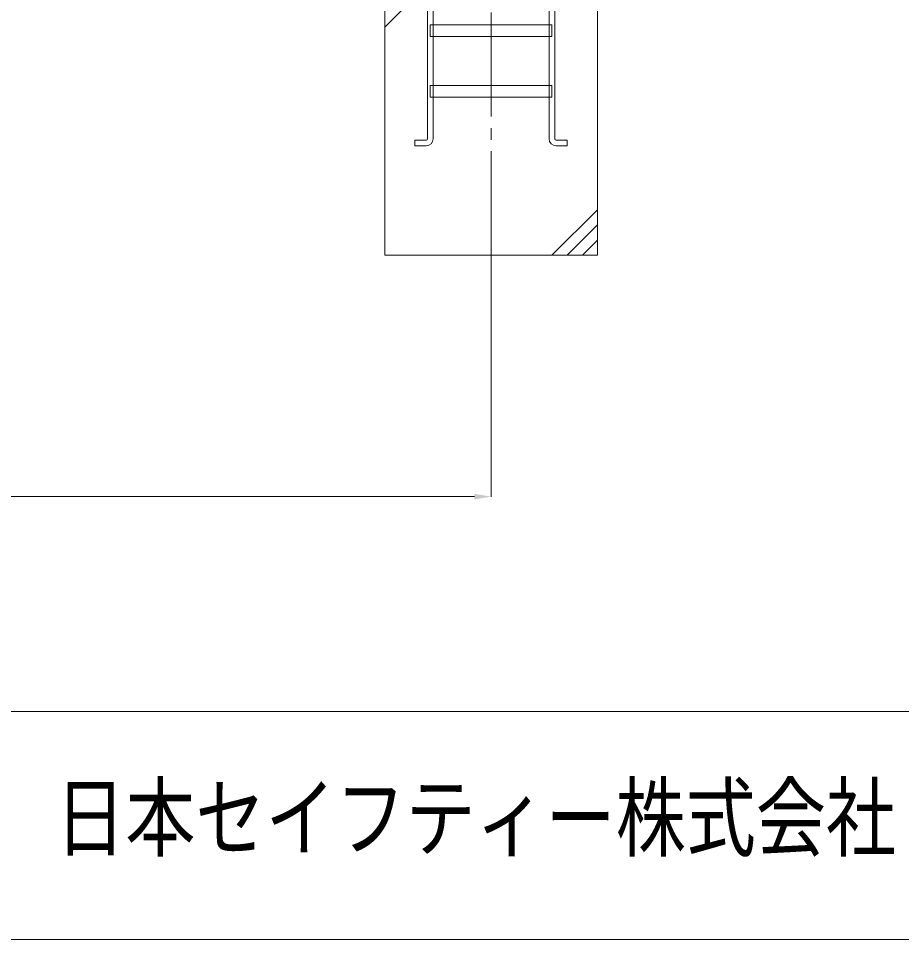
# Model space of a CAD drawing. Units: millimetres, scale not verified. Extents: x -6980 to 13145, y -14438 to 14438.
# Drawn here: x 1815 to 4719, y -14438 to -11408 of the extents above; entities that cross this region are included whole.
import ezdxf
from ezdxf.enums import TextEntityAlignment as Align

# ---------------------------------------------------------------- set-up
doc = ezdxf.new("R2010")
doc.units = ezdxf.units.MM
doc.header["$LTSCALE"] = 38
doc.linetypes.add('CHAIN2', pattern=[12, 9, -1, 1, -1])
doc.linetypes.add('DASHED1', pattern=[1.8, 1.2, -0.6])
for name, color, linetype, lineweight in [('0-7_ﾛｺﾞ', 140, 'Continuous', 9), ('0-9_基礎工事用PCA小', 7, 'Continuous', 18), ('0-A_図面枠', 7, 'Continuous', 18), ('0-B_寸法', 3, 'Continuous', 18), ('1-2_通芯', 1, 'CHAIN2', 18)]:
    doc.layers.add(name, color=color, linetype=linetype, lineweight=lineweight)
doc.styles.add('ＭＳ ゴシック', font='')
doc.styles.get('ＭＳ ゴシック').set_extended_font_data('MS Gothic')

msp = doc.modelspace()

# ---------------------------------------------------------------- linework, layer by layer
at = {"layer": '0-9_基礎工事用PCA小'}
for p, q in [((3019.8, -11437.5), (3169.8, -11287.5)), ((3179.32, -11467.5), (3179.32, -11629.5)), ((3560.27, -11467.5), (3560.27, -11629.5)), ((3179.32, -11667.5), (3179.32, -11804.5)), ((3560.27, -11667.5), (3560.27, -11804.5)), ((3719.8, -12037.5), (3569.8, -12187.5)), ((3719.8, -12087.5), (3619.8, -12187.5)), ((3719.8, -12137.5), (3669.8, -12187.5))]:
    msp.add_line(p, q, dxfattribs=at)
at = {"layer": '0-9_基礎工事用PCA小', "color": 4, "linetype": 'DASHED1', "lineweight": 9}
for p, q in [((3179.32, -11429.5), (3179.32, -11467.5)), ((3560.27, -11429.5), (3560.27, -11467.5)), ((3179.32, -11629.5), (3179.32, -11667.5)), ((3560.27, -11629.5), (3560.27, -11667.5))]:
    msp.add_line(p, q, dxfattribs=at)
at = {"layer": '0-9_基礎工事用PCA小'}
for points in [[(3160.28, -11804.45), (3160.28, -11227.5), (3179.32, -11227.5), (3179.32, -11429.5)], [(3579.32, -11804.45), (3579.32, -11227.5), (3560.27, -11227.5), (3560.27, -11429.5)], [(3156.32, -11827.5), (3119.32, -11827.5), (3119.32, -11808.45), (3156.28, -11808.45)], [(3583.28, -11827.5), (3620.28, -11827.5), (3620.28, -11808.45), (3583.32, -11808.45)]]:
    msp.add_lwpolyline(points, dxfattribs=at)
for points in [[(3019.8, -12187.5), (3719.8, -12187.5), (3719.8, -11287.5), (3019.8, -11287.5)], [(3169.8, -11429.5), (3569.8, -11429.5), (3569.8, -11467.5), (3169.8, -11467.5)], [(3169.8, -11629.5), (3569.8, -11629.5), (3569.8, -11667.5), (3169.8, -11667.5)]]:
    msp.add_lwpolyline(points, close=True, dxfattribs=at)
for centre, radius, start, end in [((3156.28, -11804.45), 4, 270, 0), ((3156.32, -11804.5), 23, 270, 0), ((3583.28, -11804.5), 23, 180, 270), ((3583.32, -11804.45), 4, 180, 270)]:
    msp.add_arc(centre, radius, start, end, dxfattribs=at)
at = {"layer": '0-A_図面枠'}
msp.add_line((-6980.2, -13687.5), (13144.8, -13687.5), dxfattribs=at)
msp.add_lwpolyline([(-6980.2, -562.5), (13144.8, -562.5), (13144.8, -14437.5), (-6980.2, -14437.5)], close=True, dxfattribs=at)
at = {"layer": '0-B_寸法'}
for p, q in [((3369.8, -12188.5), (3369.8, -12981.95)), ((3314.8, -12980.95), (-3875.2, -12980.95))]:
    msp.add_line(p, q, dxfattribs=at)
at = {"layer": '0-B_寸法', "color": 91}
msp.add_solid([(3314.8, -12971.8), (3369.8, -12980.95), (3314.8, -12990.12)], dxfattribs=at)
at = {"layer": '1-2_通芯'}
msp.add_line((3369.8, -12187.5), (3369.8, -10275.5), dxfattribs=at)

# ---------------------------------------------------------------- texts
at = {"layer": '0-7_ﾛｺﾞ', "color": 7, "style": 'ＭＳ ゴシック', "width": 0.8}
msp.add_text('日本セイフティー株式会社', height=211.1, dxfattribs=at).set_placement((1936.55, -14205.02), align=Align.BOTTOM_LEFT)

doc.saveas('drawing.dxf')
